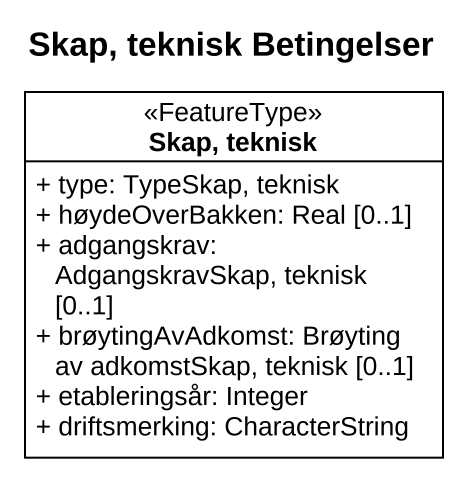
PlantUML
@startuml
title Skap, teknisk Betingelser
hide circle
hide empty members
skinparam classAttributeIconSize 0
class "Skap, teknisk" as Skap_teknisk <<FeatureType>> {
  + type: TypeSkap, teknisk
  + høydeOverBakken: Real [0..1]
  + adgangskrav: AdgangskravSkap, teknisk [0..1]
  + brøytingAvAdkomst: Brøyting av adkomstSkap, teknisk [0..1]
  + etableringsår: Integer
  + driftsmerking: CharacterString
}
@enduml
